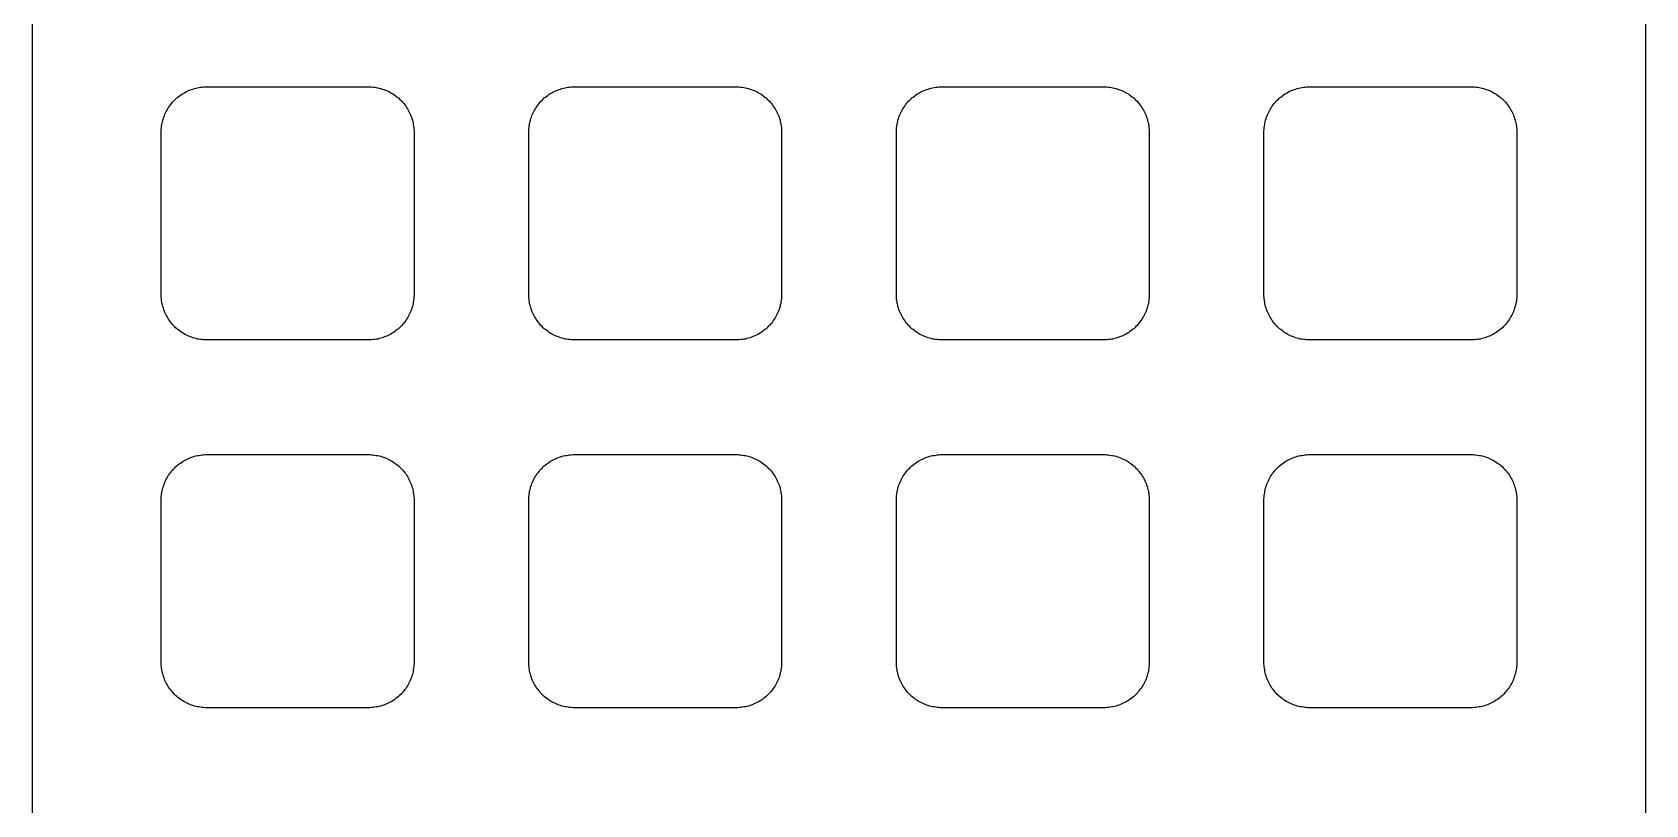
# Model space of a CAD drawing. Header units: millimetres. Extents: x -5 to 338, y -158 to 221.
# Drawn here: x -4.9 to 104.9, y 47.3 to 99.8 of the extents above; entities that cross this region are included whole.
import ezdxf

# ---------------------------------------------------------------- set-up
doc = ezdxf.new("R2010")
doc.units = ezdxf.units.MM
doc.header["$MEASUREMENT"] = 0
doc.layers.add('plot', color=12, linetype='Continuous', true_color=0xb80000)

msp = doc.modelspace()

# ---------------------------------------------------------------- linework, layer by layer
at = {"layer": 'plot'}
for points in [[(-4.86, 168.5), (-4.86, -2)], [(104.86, -2), (104.86, 168.5)], [(3.9, 93), (3.9, 93.11), (3.91, 93.21), (3.92, 93.32), (3.93, 93.42), (3.95, 93.53), (3.96, 93.63), (3.99, 93.73), (4.01, 93.84), (4.05, 93.94), (4.08, 94.04), (4.12, 94.14), (4.16, 94.24), (4.2, 94.33), (4.25, 94.43), (4.3, 94.52), (4.35, 94.61), (4.41, 94.7), (4.47, 94.79), (4.53, 94.87), (4.6, 94.96), (4.66, 95.04), (4.73, 95.12), (4.81, 95.19), (4.88, 95.27), (4.96, 95.34), (5.04, 95.4), (5.13, 95.47), (5.21, 95.53), (5.3, 95.59), (5.39, 95.65), (5.48, 95.7), (5.57, 95.75), (5.67, 95.8), (5.76, 95.84), (5.86, 95.88), (5.96, 95.92), (6.06, 95.95), (6.16, 95.99), (6.27, 96.01), (6.37, 96.04), (6.47, 96.05), (6.58, 96.07), (6.68, 96.08), (6.79, 96.09), (6.89, 96.1), (7, 96.1)], [(7, 96.1), (18, 96.1)], [(18, 96.1), (18.11, 96.1), (18.21, 96.09), (18.32, 96.08), (18.42, 96.07), (18.53, 96.05), (18.63, 96.04), (18.73, 96.01), (18.84, 95.99), (18.94, 95.95), (19.04, 95.92), (19.14, 95.88), (19.24, 95.84), (19.33, 95.8), (19.43, 95.75), (19.52, 95.7), (19.61, 95.65), (19.7, 95.59), (19.79, 95.53), (19.87, 95.47), (19.96, 95.4), (20.04, 95.34), (20.12, 95.27), (20.19, 95.19), (20.27, 95.12), (20.34, 95.04), (20.4, 94.96), (20.47, 94.87), (20.53, 94.79), (20.59, 94.7), (20.65, 94.61), (20.7, 94.52), (20.75, 94.43), (20.8, 94.33), (20.84, 94.24), (20.88, 94.14), (20.92, 94.04), (20.95, 93.94), (20.99, 93.84), (21.01, 93.73), (21.04, 93.63), (21.05, 93.53), (21.07, 93.42), (21.08, 93.32), (21.09, 93.21), (21.1, 93.11), (21.1, 93)], [(28.9, 93), (28.9, 93.11), (28.91, 93.21), (28.92, 93.32), (28.93, 93.42), (28.95, 93.53), (28.96, 93.63), (28.99, 93.73), (29.01, 93.84), (29.05, 93.94), (29.08, 94.04), (29.12, 94.14), (29.16, 94.24), (29.2, 94.33), (29.25, 94.43), (29.3, 94.52), (29.35, 94.61), (29.41, 94.7), (29.47, 94.79), (29.53, 94.87), (29.6, 94.96), (29.66, 95.04), (29.73, 95.12), (29.81, 95.19), (29.88, 95.27), (29.96, 95.34), (30.04, 95.4), (30.13, 95.47), (30.21, 95.53), (30.3, 95.59), (30.39, 95.65), (30.48, 95.7), (30.57, 95.75), (30.67, 95.8), (30.76, 95.84), (30.86, 95.88), (30.96, 95.92), (31.06, 95.95), (31.16, 95.99), (31.27, 96.01), (31.37, 96.04), (31.47, 96.05), (31.58, 96.07), (31.68, 96.08), (31.79, 96.09), (31.89, 96.1), (32, 96.1)], [(32, 96.1), (43, 96.1)], [(43, 96.1), (43.11, 96.1), (43.21, 96.09), (43.32, 96.08), (43.42, 96.07), (43.53, 96.05), (43.63, 96.04), (43.73, 96.01), (43.84, 95.99), (43.94, 95.95), (44.04, 95.92), (44.14, 95.88), (44.24, 95.84), (44.33, 95.8), (44.43, 95.75), (44.52, 95.7), (44.61, 95.65), (44.7, 95.59), (44.79, 95.53), (44.87, 95.47), (44.96, 95.4), (45.04, 95.34), (45.12, 95.27), (45.19, 95.19), (45.27, 95.12), (45.34, 95.04), (45.4, 94.96), (45.47, 94.87), (45.53, 94.79), (45.59, 94.7), (45.65, 94.61), (45.7, 94.52), (45.75, 94.43), (45.8, 94.33), (45.84, 94.24), (45.88, 94.14), (45.92, 94.04), (45.95, 93.94), (45.99, 93.84), (46.01, 93.73), (46.04, 93.63), (46.05, 93.53), (46.07, 93.42), (46.08, 93.32), (46.09, 93.21), (46.1, 93.11), (46.1, 93)], [(53.9, 93), (53.9, 93.11), (53.91, 93.21), (53.92, 93.32), (53.93, 93.42), (53.95, 93.53), (53.96, 93.63), (53.99, 93.73), (54.01, 93.84), (54.05, 93.94), (54.08, 94.04), (54.12, 94.14), (54.16, 94.24), (54.2, 94.33), (54.25, 94.43), (54.3, 94.52), (54.35, 94.61), (54.41, 94.7), (54.47, 94.79), (54.53, 94.87), (54.6, 94.96), (54.66, 95.04), (54.73, 95.12), (54.81, 95.19), (54.88, 95.27), (54.96, 95.34), (55.04, 95.4), (55.13, 95.47), (55.21, 95.53), (55.3, 95.59), (55.39, 95.65), (55.48, 95.7), (55.57, 95.75), (55.67, 95.8), (55.76, 95.84), (55.86, 95.88), (55.96, 95.92), (56.06, 95.95), (56.16, 95.99), (56.27, 96.01), (56.37, 96.04), (56.47, 96.05), (56.58, 96.07), (56.68, 96.08), (56.79, 96.09), (56.89, 96.1), (57, 96.1)], [(57, 96.1), (68, 96.1)], [(68, 96.1), (68.11, 96.1), (68.21, 96.09), (68.32, 96.08), (68.42, 96.07), (68.53, 96.05), (68.63, 96.04), (68.73, 96.01), (68.84, 95.99), (68.94, 95.95), (69.04, 95.92), (69.14, 95.88), (69.24, 95.84), (69.33, 95.8), (69.43, 95.75), (69.52, 95.7), (69.61, 95.65), (69.7, 95.59), (69.79, 95.53), (69.87, 95.47), (69.96, 95.4), (70.04, 95.34), (70.12, 95.27), (70.19, 95.19), (70.27, 95.12), (70.34, 95.04), (70.4, 94.96), (70.47, 94.87), (70.53, 94.79), (70.59, 94.7), (70.65, 94.61), (70.7, 94.52), (70.75, 94.43), (70.8, 94.33), (70.84, 94.24), (70.88, 94.14), (70.92, 94.04), (70.95, 93.94), (70.99, 93.84), (71.01, 93.73), (71.04, 93.63), (71.05, 93.53), (71.07, 93.42), (71.08, 93.32), (71.09, 93.21), (71.1, 93.11), (71.1, 93)], [(78.9, 93), (78.9, 93.11), (78.91, 93.21), (78.92, 93.32), (78.93, 93.42), (78.95, 93.53), (78.96, 93.63), (78.99, 93.73), (79.01, 93.84), (79.05, 93.94), (79.08, 94.04), (79.12, 94.14), (79.16, 94.24), (79.2, 94.33), (79.25, 94.43), (79.3, 94.52), (79.35, 94.61), (79.41, 94.7), (79.47, 94.79), (79.53, 94.87), (79.6, 94.96), (79.66, 95.04), (79.73, 95.12), (79.81, 95.19), (79.88, 95.27), (79.96, 95.34), (80.04, 95.4), (80.13, 95.47), (80.21, 95.53), (80.3, 95.59), (80.39, 95.65), (80.48, 95.7), (80.57, 95.75), (80.67, 95.8), (80.76, 95.84), (80.86, 95.88), (80.96, 95.92), (81.06, 95.95), (81.16, 95.99), (81.27, 96.01), (81.37, 96.04), (81.47, 96.05), (81.58, 96.07), (81.68, 96.08), (81.79, 96.09), (81.89, 96.1), (82, 96.1)], [(82, 96.1), (93, 96.1)], [(93, 96.1), (93.11, 96.1), (93.21, 96.09), (93.32, 96.08), (93.42, 96.07), (93.53, 96.05), (93.63, 96.04), (93.73, 96.01), (93.84, 95.99), (93.94, 95.95), (94.04, 95.92), (94.14, 95.88), (94.24, 95.84), (94.33, 95.8), (94.43, 95.75), (94.52, 95.7), (94.61, 95.65), (94.7, 95.59), (94.79, 95.53), (94.87, 95.47), (94.96, 95.4), (95.04, 95.34), (95.12, 95.27), (95.19, 95.19), (95.27, 95.12), (95.34, 95.04), (95.4, 94.96), (95.47, 94.87), (95.53, 94.79), (95.59, 94.7), (95.65, 94.61), (95.7, 94.52), (95.75, 94.43), (95.8, 94.33), (95.84, 94.24), (95.88, 94.14), (95.92, 94.04), (95.95, 93.94), (95.99, 93.84), (96.01, 93.73), (96.04, 93.63), (96.05, 93.53), (96.07, 93.42), (96.08, 93.32), (96.09, 93.21), (96.1, 93.11), (96.1, 93)], [(3.9, 82), (3.9, 93)], [(21.1, 93), (21.1, 82)], [(28.9, 82), (28.9, 93)], [(46.1, 93), (46.1, 82)], [(53.9, 82), (53.9, 93)], [(71.1, 93), (71.1, 82)], [(78.9, 82), (78.9, 93)], [(96.1, 93), (96.1, 82)], [(7, 78.9), (6.89, 78.9), (6.79, 78.91), (6.68, 78.92), (6.58, 78.93), (6.47, 78.95), (6.37, 78.96), (6.27, 78.99), (6.16, 79.01), (6.06, 79.05), (5.96, 79.08), (5.86, 79.12), (5.76, 79.16), (5.67, 79.2), (5.57, 79.25), (5.48, 79.3), (5.39, 79.35), (5.3, 79.41), (5.21, 79.47), (5.13, 79.53), (5.04, 79.6), (4.96, 79.66), (4.88, 79.73), (4.81, 79.81), (4.73, 79.88), (4.66, 79.96), (4.6, 80.04), (4.53, 80.13), (4.47, 80.21), (4.41, 80.3), (4.35, 80.39), (4.3, 80.48), (4.25, 80.57), (4.2, 80.67), (4.16, 80.76), (4.12, 80.86), (4.08, 80.96), (4.05, 81.06), (4.01, 81.16), (3.99, 81.27), (3.96, 81.37), (3.95, 81.47), (3.93, 81.58), (3.92, 81.68), (3.91, 81.79), (3.9, 81.89), (3.9, 82)], [(21.1, 82), (21.1, 81.89), (21.09, 81.79), (21.08, 81.68), (21.07, 81.58), (21.05, 81.47), (21.04, 81.37), (21.01, 81.27), (20.99, 81.16), (20.95, 81.06), (20.92, 80.96), (20.88, 80.86), (20.84, 80.76), (20.8, 80.67), (20.75, 80.57), (20.7, 80.48), (20.65, 80.39), (20.59, 80.3), (20.53, 80.21), (20.47, 80.13), (20.4, 80.04), (20.34, 79.96), (20.27, 79.88), (20.19, 79.81), (20.12, 79.73), (20.04, 79.66), (19.96, 79.6), (19.87, 79.53), (19.79, 79.47), (19.7, 79.41), (19.61, 79.35), (19.52, 79.3), (19.43, 79.25), (19.33, 79.2), (19.24, 79.16), (19.14, 79.12), (19.04, 79.08), (18.94, 79.05), (18.84, 79.01), (18.73, 78.99), (18.63, 78.96), (18.53, 78.95), (18.42, 78.93), (18.32, 78.92), (18.21, 78.91), (18.11, 78.9), (18, 78.9)], [(32, 78.9), (31.89, 78.9), (31.79, 78.91), (31.68, 78.92), (31.58, 78.93), (31.47, 78.95), (31.37, 78.96), (31.27, 78.99), (31.16, 79.01), (31.06, 79.05), (30.96, 79.08), (30.86, 79.12), (30.76, 79.16), (30.67, 79.2), (30.57, 79.25), (30.48, 79.3), (30.39, 79.35), (30.3, 79.41), (30.21, 79.47), (30.13, 79.53), (30.04, 79.6), (29.96, 79.66), (29.88, 79.73), (29.81, 79.81), (29.73, 79.88), (29.66, 79.96), (29.6, 80.04), (29.53, 80.13), (29.47, 80.21), (29.41, 80.3), (29.35, 80.39), (29.3, 80.48), (29.25, 80.57), (29.2, 80.67), (29.16, 80.76), (29.12, 80.86), (29.08, 80.96), (29.05, 81.06), (29.01, 81.16), (28.99, 81.27), (28.96, 81.37), (28.95, 81.47), (28.93, 81.58), (28.92, 81.68), (28.91, 81.79), (28.9, 81.89), (28.9, 82)], [(46.1, 82), (46.1, 81.89), (46.09, 81.79), (46.08, 81.68), (46.07, 81.58), (46.05, 81.47), (46.04, 81.37), (46.01, 81.27), (45.99, 81.16), (45.95, 81.06), (45.92, 80.96), (45.88, 80.86), (45.84, 80.76), (45.8, 80.67), (45.75, 80.57), (45.7, 80.48), (45.65, 80.39), (45.59, 80.3), (45.53, 80.21), (45.47, 80.13), (45.4, 80.04), (45.34, 79.96), (45.27, 79.88), (45.19, 79.81), (45.12, 79.73), (45.04, 79.66), (44.96, 79.6), (44.87, 79.53), (44.79, 79.47), (44.7, 79.41), (44.61, 79.35), (44.52, 79.3), (44.43, 79.25), (44.33, 79.2), (44.24, 79.16), (44.14, 79.12), (44.04, 79.08), (43.94, 79.05), (43.84, 79.01), (43.73, 78.99), (43.63, 78.96), (43.53, 78.95), (43.42, 78.93), (43.32, 78.92), (43.21, 78.91), (43.11, 78.9), (43, 78.9)], [(57, 78.9), (56.89, 78.9), (56.79, 78.91), (56.68, 78.92), (56.58, 78.93), (56.47, 78.95), (56.37, 78.96), (56.27, 78.99), (56.16, 79.01), (56.06, 79.05), (55.96, 79.08), (55.86, 79.12), (55.76, 79.16), (55.67, 79.2), (55.57, 79.25), (55.48, 79.3), (55.39, 79.35), (55.3, 79.41), (55.21, 79.47), (55.13, 79.53), (55.04, 79.6), (54.96, 79.66), (54.88, 79.73), (54.81, 79.81), (54.73, 79.88), (54.66, 79.96), (54.6, 80.04), (54.53, 80.13), (54.47, 80.21), (54.41, 80.3), (54.35, 80.39), (54.3, 80.48), (54.25, 80.57), (54.2, 80.67), (54.16, 80.76), (54.12, 80.86), (54.08, 80.96), (54.05, 81.06), (54.01, 81.16), (53.99, 81.27), (53.96, 81.37), (53.95, 81.47), (53.93, 81.58), (53.92, 81.68), (53.91, 81.79), (53.9, 81.89), (53.9, 82)], [(71.1, 82), (71.1, 81.89), (71.09, 81.79), (71.08, 81.68), (71.07, 81.58), (71.05, 81.47), (71.04, 81.37), (71.01, 81.27), (70.99, 81.16), (70.95, 81.06), (70.92, 80.96), (70.88, 80.86), (70.84, 80.76), (70.8, 80.67), (70.75, 80.57), (70.7, 80.48), (70.65, 80.39), (70.59, 80.3), (70.53, 80.21), (70.47, 80.13), (70.4, 80.04), (70.34, 79.96), (70.27, 79.88), (70.19, 79.81), (70.12, 79.73), (70.04, 79.66), (69.96, 79.6), (69.87, 79.53), (69.79, 79.47), (69.7, 79.41), (69.61, 79.35), (69.52, 79.3), (69.43, 79.25), (69.33, 79.2), (69.24, 79.16), (69.14, 79.12), (69.04, 79.08), (68.94, 79.05), (68.84, 79.01), (68.73, 78.99), (68.63, 78.96), (68.53, 78.95), (68.42, 78.93), (68.32, 78.92), (68.21, 78.91), (68.11, 78.9), (68, 78.9)], [(82, 78.9), (81.89, 78.9), (81.79, 78.91), (81.68, 78.92), (81.58, 78.93), (81.47, 78.95), (81.37, 78.96), (81.27, 78.99), (81.16, 79.01), (81.06, 79.05), (80.96, 79.08), (80.86, 79.12), (80.76, 79.16), (80.67, 79.2), (80.57, 79.25), (80.48, 79.3), (80.39, 79.35), (80.3, 79.41), (80.21, 79.47), (80.13, 79.53), (80.04, 79.6), (79.96, 79.66), (79.88, 79.73), (79.81, 79.81), (79.73, 79.88), (79.66, 79.96), (79.6, 80.04), (79.53, 80.13), (79.47, 80.21), (79.41, 80.3), (79.35, 80.39), (79.3, 80.48), (79.25, 80.57), (79.2, 80.67), (79.16, 80.76), (79.12, 80.86), (79.08, 80.96), (79.05, 81.06), (79.01, 81.16), (78.99, 81.27), (78.96, 81.37), (78.95, 81.47), (78.93, 81.58), (78.92, 81.68), (78.91, 81.79), (78.9, 81.89), (78.9, 82)], [(96.1, 82), (96.1, 81.89), (96.09, 81.79), (96.08, 81.68), (96.07, 81.58), (96.05, 81.47), (96.04, 81.37), (96.01, 81.27), (95.99, 81.16), (95.95, 81.06), (95.92, 80.96), (95.88, 80.86), (95.84, 80.76), (95.8, 80.67), (95.75, 80.57), (95.7, 80.48), (95.65, 80.39), (95.59, 80.3), (95.53, 80.21), (95.47, 80.13), (95.4, 80.04), (95.34, 79.96), (95.27, 79.88), (95.19, 79.81), (95.12, 79.73), (95.04, 79.66), (94.96, 79.6), (94.87, 79.53), (94.79, 79.47), (94.7, 79.41), (94.61, 79.35), (94.52, 79.3), (94.43, 79.25), (94.33, 79.2), (94.24, 79.16), (94.14, 79.12), (94.04, 79.08), (93.94, 79.05), (93.84, 79.01), (93.73, 78.99), (93.63, 78.96), (93.53, 78.95), (93.42, 78.93), (93.32, 78.92), (93.21, 78.91), (93.11, 78.9), (93, 78.9)], [(18, 78.9), (7, 78.9)], [(43, 78.9), (32, 78.9)], [(68, 78.9), (57, 78.9)], [(93, 78.9), (82, 78.9)], [(3.9, 68), (3.9, 68.11), (3.91, 68.21), (3.92, 68.32), (3.93, 68.42), (3.95, 68.53), (3.96, 68.63), (3.99, 68.73), (4.01, 68.84), (4.05, 68.94), (4.08, 69.04), (4.12, 69.14), (4.16, 69.24), (4.2, 69.33), (4.25, 69.43), (4.3, 69.52), (4.35, 69.61), (4.41, 69.7), (4.47, 69.79), (4.53, 69.87), (4.6, 69.96), (4.66, 70.04), (4.73, 70.12), (4.81, 70.19), (4.88, 70.27), (4.96, 70.34), (5.04, 70.4), (5.13, 70.47), (5.21, 70.53), (5.3, 70.59), (5.39, 70.65), (5.48, 70.7), (5.57, 70.75), (5.67, 70.8), (5.76, 70.84), (5.86, 70.88), (5.96, 70.92), (6.06, 70.95), (6.16, 70.99), (6.27, 71.01), (6.37, 71.04), (6.47, 71.05), (6.58, 71.07), (6.68, 71.08), (6.79, 71.09), (6.89, 71.1), (7, 71.1)], [(7, 71.1), (18, 71.1)], [(18, 71.1), (18.11, 71.1), (18.21, 71.09), (18.32, 71.08), (18.42, 71.07), (18.53, 71.05), (18.63, 71.04), (18.73, 71.01), (18.84, 70.99), (18.94, 70.95), (19.04, 70.92), (19.14, 70.88), (19.24, 70.84), (19.33, 70.8), (19.43, 70.75), (19.52, 70.7), (19.61, 70.65), (19.7, 70.59), (19.79, 70.53), (19.87, 70.47), (19.96, 70.4), (20.04, 70.34), (20.12, 70.27), (20.19, 70.19), (20.27, 70.12), (20.34, 70.04), (20.4, 69.96), (20.47, 69.87), (20.53, 69.79), (20.59, 69.7), (20.65, 69.61), (20.7, 69.52), (20.75, 69.43), (20.8, 69.33), (20.84, 69.24), (20.88, 69.14), (20.92, 69.04), (20.95, 68.94), (20.99, 68.84), (21.01, 68.73), (21.04, 68.63), (21.05, 68.53), (21.07, 68.42), (21.08, 68.32), (21.09, 68.21), (21.1, 68.11), (21.1, 68)], [(28.9, 68), (28.9, 68.11), (28.91, 68.21), (28.92, 68.32), (28.93, 68.42), (28.95, 68.53), (28.96, 68.63), (28.99, 68.73), (29.01, 68.84), (29.05, 68.94), (29.08, 69.04), (29.12, 69.14), (29.16, 69.24), (29.2, 69.33), (29.25, 69.43), (29.3, 69.52), (29.35, 69.61), (29.41, 69.7), (29.47, 69.79), (29.53, 69.87), (29.6, 69.96), (29.66, 70.04), (29.73, 70.12), (29.81, 70.19), (29.88, 70.27), (29.96, 70.34), (30.04, 70.4), (30.13, 70.47), (30.21, 70.53), (30.3, 70.59), (30.39, 70.65), (30.48, 70.7), (30.57, 70.75), (30.67, 70.8), (30.76, 70.84), (30.86, 70.88), (30.96, 70.92), (31.06, 70.95), (31.16, 70.99), (31.27, 71.01), (31.37, 71.04), (31.47, 71.05), (31.58, 71.07), (31.68, 71.08), (31.79, 71.09), (31.89, 71.1), (32, 71.1)], [(32, 71.1), (43, 71.1)], [(43, 71.1), (43.11, 71.1), (43.21, 71.09), (43.32, 71.08), (43.42, 71.07), (43.53, 71.05), (43.63, 71.04), (43.73, 71.01), (43.84, 70.99), (43.94, 70.95), (44.04, 70.92), (44.14, 70.88), (44.24, 70.84), (44.33, 70.8), (44.43, 70.75), (44.52, 70.7), (44.61, 70.65), (44.7, 70.59), (44.79, 70.53), (44.87, 70.47), (44.96, 70.4), (45.04, 70.34), (45.12, 70.27), (45.19, 70.19), (45.27, 70.12), (45.34, 70.04), (45.4, 69.96), (45.47, 69.87), (45.53, 69.79), (45.59, 69.7), (45.65, 69.61), (45.7, 69.52), (45.75, 69.43), (45.8, 69.33), (45.84, 69.24), (45.88, 69.14), (45.92, 69.04), (45.95, 68.94), (45.99, 68.84), (46.01, 68.73), (46.04, 68.63), (46.05, 68.53), (46.07, 68.42), (46.08, 68.32), (46.09, 68.21), (46.1, 68.11), (46.1, 68)], [(53.9, 68), (53.9, 68.11), (53.91, 68.21), (53.92, 68.32), (53.93, 68.42), (53.95, 68.53), (53.96, 68.63), (53.99, 68.73), (54.01, 68.84), (54.05, 68.94), (54.08, 69.04), (54.12, 69.14), (54.16, 69.24), (54.2, 69.33), (54.25, 69.43), (54.3, 69.52), (54.35, 69.61), (54.41, 69.7), (54.47, 69.79), (54.53, 69.87), (54.6, 69.96), (54.66, 70.04), (54.73, 70.12), (54.81, 70.19), (54.88, 70.27), (54.96, 70.34), (55.04, 70.4), (55.13, 70.47), (55.21, 70.53), (55.3, 70.59), (55.39, 70.65), (55.48, 70.7), (55.57, 70.75), (55.67, 70.8), (55.76, 70.84), (55.86, 70.88), (55.96, 70.92), (56.06, 70.95), (56.16, 70.99), (56.27, 71.01), (56.37, 71.04), (56.47, 71.05), (56.58, 71.07), (56.68, 71.08), (56.79, 71.09), (56.89, 71.1), (57, 71.1)], [(57, 71.1), (68, 71.1)], [(68, 71.1), (68.11, 71.1), (68.21, 71.09), (68.32, 71.08), (68.42, 71.07), (68.53, 71.05), (68.63, 71.04), (68.73, 71.01), (68.84, 70.99), (68.94, 70.95), (69.04, 70.92), (69.14, 70.88), (69.24, 70.84), (69.33, 70.8), (69.43, 70.75), (69.52, 70.7), (69.61, 70.65), (69.7, 70.59), (69.79, 70.53), (69.87, 70.47), (69.96, 70.4), (70.04, 70.34), (70.12, 70.27), (70.19, 70.19), (70.27, 70.12), (70.34, 70.04), (70.4, 69.96), (70.47, 69.87), (70.53, 69.79), (70.59, 69.7), (70.65, 69.61), (70.7, 69.52), (70.75, 69.43), (70.8, 69.33), (70.84, 69.24), (70.88, 69.14), (70.92, 69.04), (70.95, 68.94), (70.99, 68.84), (71.01, 68.73), (71.04, 68.63), (71.05, 68.53), (71.07, 68.42), (71.08, 68.32), (71.09, 68.21), (71.1, 68.11), (71.1, 68)], [(78.9, 68), (78.9, 68.11), (78.91, 68.21), (78.92, 68.32), (78.93, 68.42), (78.95, 68.53), (78.96, 68.63), (78.99, 68.73), (79.01, 68.84), (79.05, 68.94), (79.08, 69.04), (79.12, 69.14), (79.16, 69.24), (79.2, 69.33), (79.25, 69.43), (79.3, 69.52), (79.35, 69.61), (79.41, 69.7), (79.47, 69.79), (79.53, 69.87), (79.6, 69.96), (79.66, 70.04), (79.73, 70.12), (79.81, 70.19), (79.88, 70.27), (79.96, 70.34), (80.04, 70.4), (80.13, 70.47), (80.21, 70.53), (80.3, 70.59), (80.39, 70.65), (80.48, 70.7), (80.57, 70.75), (80.67, 70.8), (80.76, 70.84), (80.86, 70.88), (80.96, 70.92), (81.06, 70.95), (81.16, 70.99), (81.27, 71.01), (81.37, 71.04), (81.47, 71.05), (81.58, 71.07), (81.68, 71.08), (81.79, 71.09), (81.89, 71.1), (82, 71.1)], [(82, 71.1), (93, 71.1)], [(93, 71.1), (93.11, 71.1), (93.21, 71.09), (93.32, 71.08), (93.42, 71.07), (93.53, 71.05), (93.63, 71.04), (93.73, 71.01), (93.84, 70.99), (93.94, 70.95), (94.04, 70.92), (94.14, 70.88), (94.24, 70.84), (94.33, 70.8), (94.43, 70.75), (94.52, 70.7), (94.61, 70.65), (94.7, 70.59), (94.79, 70.53), (94.87, 70.47), (94.96, 70.4), (95.04, 70.34), (95.12, 70.27), (95.19, 70.19), (95.27, 70.12), (95.34, 70.04), (95.4, 69.96), (95.47, 69.87), (95.53, 69.79), (95.59, 69.7), (95.65, 69.61), (95.7, 69.52), (95.75, 69.43), (95.8, 69.33), (95.84, 69.24), (95.88, 69.14), (95.92, 69.04), (95.95, 68.94), (95.99, 68.84), (96.01, 68.73), (96.04, 68.63), (96.05, 68.53), (96.07, 68.42), (96.08, 68.32), (96.09, 68.21), (96.1, 68.11), (96.1, 68)], [(3.9, 57), (3.9, 68)], [(21.1, 68), (21.1, 57)], [(28.9, 57), (28.9, 68)], [(46.1, 68), (46.1, 57)], [(53.9, 57), (53.9, 68)], [(71.1, 68), (71.1, 57)], [(78.9, 57), (78.9, 68)], [(96.1, 68), (96.1, 57)], [(7, 53.9), (6.89, 53.9), (6.79, 53.91), (6.68, 53.92), (6.58, 53.93), (6.47, 53.95), (6.37, 53.96), (6.27, 53.99), (6.16, 54.01), (6.06, 54.05), (5.96, 54.08), (5.86, 54.12), (5.76, 54.16), (5.67, 54.2), (5.57, 54.25), (5.48, 54.3), (5.39, 54.35), (5.3, 54.41), (5.21, 54.47), (5.13, 54.53), (5.04, 54.6), (4.96, 54.66), (4.88, 54.73), (4.81, 54.81), (4.73, 54.88), (4.66, 54.96), (4.6, 55.04), (4.53, 55.13), (4.47, 55.21), (4.41, 55.3), (4.35, 55.39), (4.3, 55.48), (4.25, 55.57), (4.2, 55.67), (4.16, 55.76), (4.12, 55.86), (4.08, 55.96), (4.05, 56.06), (4.01, 56.16), (3.99, 56.27), (3.96, 56.37), (3.95, 56.47), (3.93, 56.58), (3.92, 56.68), (3.91, 56.79), (3.9, 56.89), (3.9, 57)], [(21.1, 57), (21.1, 56.89), (21.09, 56.79), (21.08, 56.68), (21.07, 56.58), (21.05, 56.47), (21.04, 56.37), (21.01, 56.27), (20.99, 56.16), (20.95, 56.06), (20.92, 55.96), (20.88, 55.86), (20.84, 55.76), (20.8, 55.67), (20.75, 55.57), (20.7, 55.48), (20.65, 55.39), (20.59, 55.3), (20.53, 55.21), (20.47, 55.13), (20.4, 55.04), (20.34, 54.96), (20.27, 54.88), (20.19, 54.81), (20.12, 54.73), (20.04, 54.66), (19.96, 54.6), (19.87, 54.53), (19.79, 54.47), (19.7, 54.41), (19.61, 54.35), (19.52, 54.3), (19.43, 54.25), (19.33, 54.2), (19.24, 54.16), (19.14, 54.12), (19.04, 54.08), (18.94, 54.05), (18.84, 54.01), (18.73, 53.99), (18.63, 53.96), (18.53, 53.95), (18.42, 53.93), (18.32, 53.92), (18.21, 53.91), (18.11, 53.9), (18, 53.9)], [(32, 53.9), (31.89, 53.9), (31.79, 53.91), (31.68, 53.92), (31.58, 53.93), (31.47, 53.95), (31.37, 53.96), (31.27, 53.99), (31.16, 54.01), (31.06, 54.05), (30.96, 54.08), (30.86, 54.12), (30.76, 54.16), (30.67, 54.2), (30.57, 54.25), (30.48, 54.3), (30.39, 54.35), (30.3, 54.41), (30.21, 54.47), (30.13, 54.53), (30.04, 54.6), (29.96, 54.66), (29.88, 54.73), (29.81, 54.81), (29.73, 54.88), (29.66, 54.96), (29.6, 55.04), (29.53, 55.13), (29.47, 55.21), (29.41, 55.3), (29.35, 55.39), (29.3, 55.48), (29.25, 55.57), (29.2, 55.67), (29.16, 55.76), (29.12, 55.86), (29.08, 55.96), (29.05, 56.06), (29.01, 56.16), (28.99, 56.27), (28.96, 56.37), (28.95, 56.47), (28.93, 56.58), (28.92, 56.68), (28.91, 56.79), (28.9, 56.89), (28.9, 57)], [(46.1, 57), (46.1, 56.89), (46.09, 56.79), (46.08, 56.68), (46.07, 56.58), (46.05, 56.47), (46.04, 56.37), (46.01, 56.27), (45.99, 56.16), (45.95, 56.06), (45.92, 55.96), (45.88, 55.86), (45.84, 55.76), (45.8, 55.67), (45.75, 55.57), (45.7, 55.48), (45.65, 55.39), (45.59, 55.3), (45.53, 55.21), (45.47, 55.13), (45.4, 55.04), (45.34, 54.96), (45.27, 54.88), (45.19, 54.81), (45.12, 54.73), (45.04, 54.66), (44.96, 54.6), (44.87, 54.53), (44.79, 54.47), (44.7, 54.41), (44.61, 54.35), (44.52, 54.3), (44.43, 54.25), (44.33, 54.2), (44.24, 54.16), (44.14, 54.12), (44.04, 54.08), (43.94, 54.05), (43.84, 54.01), (43.73, 53.99), (43.63, 53.96), (43.53, 53.95), (43.42, 53.93), (43.32, 53.92), (43.21, 53.91), (43.11, 53.9), (43, 53.9)], [(57, 53.9), (56.89, 53.9), (56.79, 53.91), (56.68, 53.92), (56.58, 53.93), (56.47, 53.95), (56.37, 53.96), (56.27, 53.99), (56.16, 54.01), (56.06, 54.05), (55.96, 54.08), (55.86, 54.12), (55.76, 54.16), (55.67, 54.2), (55.57, 54.25), (55.48, 54.3), (55.39, 54.35), (55.3, 54.41), (55.21, 54.47), (55.13, 54.53), (55.04, 54.6), (54.96, 54.66), (54.88, 54.73), (54.81, 54.81), (54.73, 54.88), (54.66, 54.96), (54.6, 55.04), (54.53, 55.13), (54.47, 55.21), (54.41, 55.3), (54.35, 55.39), (54.3, 55.48), (54.25, 55.57), (54.2, 55.67), (54.16, 55.76), (54.12, 55.86), (54.08, 55.96), (54.05, 56.06), (54.01, 56.16), (53.99, 56.27), (53.96, 56.37), (53.95, 56.47), (53.93, 56.58), (53.92, 56.68), (53.91, 56.79), (53.9, 56.89), (53.9, 57)], [(71.1, 57), (71.1, 56.89), (71.09, 56.79), (71.08, 56.68), (71.07, 56.58), (71.05, 56.47), (71.04, 56.37), (71.01, 56.27), (70.99, 56.16), (70.95, 56.06), (70.92, 55.96), (70.88, 55.86), (70.84, 55.76), (70.8, 55.67), (70.75, 55.57), (70.7, 55.48), (70.65, 55.39), (70.59, 55.3), (70.53, 55.21), (70.47, 55.13), (70.4, 55.04), (70.34, 54.96), (70.27, 54.88), (70.19, 54.81), (70.12, 54.73), (70.04, 54.66), (69.96, 54.6), (69.87, 54.53), (69.79, 54.47), (69.7, 54.41), (69.61, 54.35), (69.52, 54.3), (69.43, 54.25), (69.33, 54.2), (69.24, 54.16), (69.14, 54.12), (69.04, 54.08), (68.94, 54.05), (68.84, 54.01), (68.73, 53.99), (68.63, 53.96), (68.53, 53.95), (68.42, 53.93), (68.32, 53.92), (68.21, 53.91), (68.11, 53.9), (68, 53.9)], [(82, 53.9), (81.89, 53.9), (81.79, 53.91), (81.68, 53.92), (81.58, 53.93), (81.47, 53.95), (81.37, 53.96), (81.27, 53.99), (81.16, 54.01), (81.06, 54.05), (80.96, 54.08), (80.86, 54.12), (80.76, 54.16), (80.67, 54.2), (80.57, 54.25), (80.48, 54.3), (80.39, 54.35), (80.3, 54.41), (80.21, 54.47), (80.13, 54.53), (80.04, 54.6), (79.96, 54.66), (79.88, 54.73), (79.81, 54.81), (79.73, 54.88), (79.66, 54.96), (79.6, 55.04), (79.53, 55.13), (79.47, 55.21), (79.41, 55.3), (79.35, 55.39), (79.3, 55.48), (79.25, 55.57), (79.2, 55.67), (79.16, 55.76), (79.12, 55.86), (79.08, 55.96), (79.05, 56.06), (79.01, 56.16), (78.99, 56.27), (78.96, 56.37), (78.95, 56.47), (78.93, 56.58), (78.92, 56.68), (78.91, 56.79), (78.9, 56.89), (78.9, 57)], [(96.1, 57), (96.1, 56.89), (96.09, 56.79), (96.08, 56.68), (96.07, 56.58), (96.05, 56.47), (96.04, 56.37), (96.01, 56.27), (95.99, 56.16), (95.95, 56.06), (95.92, 55.96), (95.88, 55.86), (95.84, 55.76), (95.8, 55.67), (95.75, 55.57), (95.7, 55.48), (95.65, 55.39), (95.59, 55.3), (95.53, 55.21), (95.47, 55.13), (95.4, 55.04), (95.34, 54.96), (95.27, 54.88), (95.19, 54.81), (95.12, 54.73), (95.04, 54.66), (94.96, 54.6), (94.87, 54.53), (94.79, 54.47), (94.7, 54.41), (94.61, 54.35), (94.52, 54.3), (94.43, 54.25), (94.33, 54.2), (94.24, 54.16), (94.14, 54.12), (94.04, 54.08), (93.94, 54.05), (93.84, 54.01), (93.73, 53.99), (93.63, 53.96), (93.53, 53.95), (93.42, 53.93), (93.32, 53.92), (93.21, 53.91), (93.11, 53.9), (93, 53.9)], [(18, 53.9), (7, 53.9)], [(43, 53.9), (32, 53.9)], [(68, 53.9), (57, 53.9)], [(93, 53.9), (82, 53.9)]]:
    msp.add_lwpolyline(points, dxfattribs=at)

doc.saveas('drawing.dxf')
